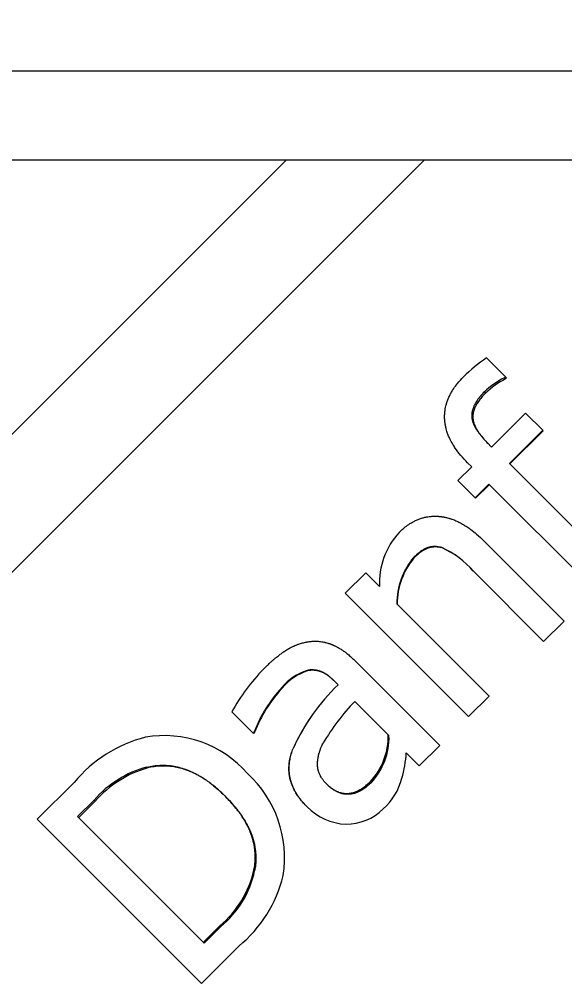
# Model space of a CAD drawing. Header units: millimetres. Extents: x 113490 to 142599, y -20467 to 115.
# Drawn here: x 138275.84 to 138294.84, y -7438.24 to -7404.57 of the extents above; entities that cross this region are included whole.
import ezdxf

# ---------------------------------------------------------------- set-up
doc = ezdxf.new("R2010")
doc.units = ezdxf.units.MM
doc.layers.add('DV2_0', color=7, linetype='Continuous')
doc.styles.get("Standard").update_dxf_attribs({"font": 'msyh.ttf'})
doc.dimstyles.new('ISO-25', dxfattribs={"dimtxt": 2.5, "dimasz": 2.5, "dimexe": 1.25, "dimexo": 0.625, "dimtad": 1, "dimtxsty": 'Standard', "dimcen": 2.5, "dimadec": 0, "dimazin": 0, "dimtfac": 1, "dimtmove": 0, "dimatfit": 3, "dimfxl": 1, "dimarcsym": 0})

# ---------------------------------------------------------------- blocks, each defined once
blk = doc.blocks.new('*D16')
at = {"color": 0, "lineweight": -2}
for p, q in [((137075.037, -7126.863), (137075.037, -8732.78)), ((139355.037, -7126.863), (139355.037, -8732.78)), ((137135.037, -8702.78), (139295.037, -8702.78))]:
    blk.add_line(p, q, dxfattribs=at)
at = {"color": 0}
for points in [[(137135.037, -8692.78), (137135.037, -8712.78), (137075.037, -8702.78)], [(139295.037, -8692.78), (139295.037, -8712.78), (139355.037, -8702.78)]]:
    blk.add_solid(points, dxfattribs=at)
at = {"layer": 'Defpoints', "color": 0}
for p in [(137075.037, -7125.863), (139355.037, -7125.863), (139355.037, -8702.78)]:
    blk.add_point(p, dxfattribs=at)
at = {"color": 0, "insert": (138215.037, -8656.941), "char_height": 50, "attachment_point": 5}
blk.add_mtext('2270', dxfattribs=at)

msp = doc.modelspace()

# ---------------------------------------------------------------- linework, layer by layer
at = {"layer": 'DV2_0', "color": 7, "linetype": 'Continuous', "lineweight": 15}
for p, q in [((137216.027, -7406.37), (139214.027, -7406.37)), ((137773.252, -7409.47), (138305.252, -7409.47)), ((138292.119, -7416.376), (138292.777, -7417.034)), ((138292.777, -7417.034), (138292.74, -7417.07)), ((138292.78, -7417.11), (138292.74, -7417.07)), ((138292.817, -7417.074), (138292.777, -7417.034)), ((138292.817, -7417.074), (138292.78, -7417.11)), ((138292.295, -7419.486), (138293.478, -7418.303)), ((138293.478, -7418.303), (138294.077, -7418.902)), ((138294.077, -7418.902), (138292.917, -7420.062)), ((138294.092, -7418.918), (138292.932, -7420.077)), ((138294.092, -7418.918), (138294.077, -7418.902)), ((138292.151, -7419.342), (138292.295, -7419.486)), ((138291.121, -7420.659), (138291.603, -7420.178)), ((138291.603, -7420.178), (138291.459, -7420.034)), ((138292.917, -7420.062), (138296.618, -7423.762)), ((138291.721, -7421.258), (138291.121, -7420.659)), ((138292.202, -7420.777), (138291.721, -7421.258)), ((138292.217, -7420.792), (138291.736, -7421.274)), ((138295.902, -7424.478), (138292.202, -7420.777)), ((138291.736, -7421.274), (138291.721, -7421.258)), ((138292.037, -7422.766), (138294.825, -7425.555)), ((138290.571, -7423.006), (138290.56, -7422.995)), ((138287.193, -7424.588), (138287.908, -7423.873)), ((138287.908, -7423.873), (138288.386, -7424.351)), ((138294.11, -7426.27), (138291.661, -7423.821)), ((138291.492, -7428.887), (138287.193, -7424.588)), ((138288.996, -7424.96), (138292.208, -7428.172)), ((138294.825, -7425.555), (138294.11, -7426.27)), ((138287.551, -7426.954), (138290.488, -7429.891)), ((138286.948, -7427.781), (138286.808, -7427.641)), ((138292.208, -7428.172), (138291.492, -7428.887)), ((138287.525, -7428.358), (138288.719, -7429.553)), ((138283.981, -7429.463), (138283.242, -7428.724)), ((138284.023, -7429.422), (138283.981, -7429.463)), ((138283.993, -7429.475), (138283.981, -7429.463)), ((138284.034, -7429.433), (138283.993, -7429.475)), ((138284.034, -7429.433), (138284.023, -7429.422)), ((138290.488, -7429.891), (138289.773, -7430.607)), ((138285.377, -7429.997), (138285.38, -7430)), ((138289.773, -7430.607), (138289.321, -7430.154)), ((138280.311, -7430.679), (138280.28, -7430.648)), ((138276.465, -7432.471), (138277.753, -7431.183)), ((138286.531, -7431.224), (138286.553, -7431.246)), ((138277.87, -7432.374), (138278.444, -7431.801)), ((138278.48, -7431.837), (138277.907, -7432.41)), ((138285.843, -7432.012), (138285.866, -7432.035)), ((138282.187, -7438.193), (138276.465, -7432.471)), ((138282.283, -7436.786), (138277.87, -7432.374)), ((138284.013, -7434.244), (138284.039, -7434.27)), ((138282.251, -7436.754), (138282.824, -7436.181)), ((138282.856, -7436.213), (138282.283, -7436.786)), ((138283.488, -7436.891), (138282.187, -7438.193))]:
    msp.add_line(p, q, dxfattribs=at)
at = {"layer": 'DV2_0', "color": 7, "linetype": 'Continuous', "lineweight": 20}
for p, q in [((138285.154, -7409.47), (138258.885, -7435.739)), ((138261.287, -7438.141), (138289.959, -7409.47)), ((138292.084, -7417.606), (138292.043, -7417.565)), ((138289.591, -7423.355), (138289.575, -7423.339)), ((138285.882, -7427.293), (138285.868, -7427.279)), ((138284.997, -7427.893), (138284.981, -7427.877)), ((138288.072, -7431.152), (138288.106, -7431.185)), ((138278.48, -7431.837), (138278.444, -7431.801)), ((138282.824, -7436.181), (138282.856, -7436.213))]:
    msp.add_line(p, q, dxfattribs=at)
at = {"layer": 'DV2_0', "color": 7, "linetype": 'Continuous', "lineweight": 15}
for centre, radius, start, end in [((138295.552, -7421.335), 6.031, 124.6925, 134.6027), ((138294.145, -7419.79), 3.061, 117.32, 133.3723), ((138294.218, -7419.862), 3.105, 117.5837, 133.4013), ((138290.989, -7424.232), 2.605, 137.2524, 182.6113), ((138289.347, -7425.759), 3.019, 39.9417, 66.3027), ((138289.408, -7425.696), 2.931, 39.8742, 66.6215), ((138291.543, -7424.956), 2.547, 140.5878, 180.0924), ((138291.568, -7424.988), 2.565, 140.4467, 179.5471), ((138289.528, -7432.215), 7.19, 136.1267, 150.953), ((138286.461, -7429.114), 1.929, 107.9181, 140.1152), ((138286.496, -7429.148), 1.955, 108.3082, 140.0563), ((138288.638, -7431.217), 4.953, 137.6012, 158.7499), ((138288.699, -7431.28), 5.017, 137.5509, 158.4071), ((138291.82, -7432.885), 7.056, 133.6678, 155.8674), ((138293.472, -7433.996), 8.195, 136.5265, 149.2748), ((138291.89, -7432.957), 7.154, 146.4762, 155.5609), ((138281.405, -7434.191), 4.731, 104.3775, 140.5279), ((138280.892, -7433.382), 3.831, 40.8726, 99.9433), ((138286.398, -7429.58), 2.297, 316.8084, 1.3155), ((138286.441, -7429.628), 2.28, 316.9082, 1.8832), ((138285.811, -7429.999), 3.513, 342.8121, 357.4607), ((138281.273, -7434.27), 3.756, 105.3307, 138.8841), ((138281.344, -7434.34), 3.804, 105.7538, 138.8462), ((138281.092, -7433.816), 3.991, 351.135, 47.4864), ((138287.149, -7430.536), 2.08, 310.9803, 346.0562), ((138287.32, -7430.6), 2.043, 224.627, 267.2926), ((138287.228, -7430.828), 1.813, 269.8473, 315.1582), ((138280.602, -7433.484), 3.495, 309.4768, 347.4303), ((138280.662, -7433.545), 3.454, 309.428, 347.8854), ((138280.583, -7433.349), 4.582, 309.3557, 346.3296)]:
    msp.add_arc(centre, radius, start, end, dxfattribs=at)
for points, knots in [([(138291.459, -7420.034), (138291.374, -7419.949), (138291.216, -7419.778), (138291.054, -7419.564), (138290.931, -7419.372), (138290.862, -7419.244), (138290.803, -7419.116), (138290.769, -7419.031), (138290.736, -7418.935), (138290.718, -7418.871), (138290.702, -7418.807), (138290.692, -7418.764), (138290.682, -7418.71), (138290.676, -7418.668), (138290.669, -7418.62), (138290.666, -7418.588), (138290.663, -7418.558), (138290.662, -7418.542), (138290.661, -7418.526), (138290.661, -7418.516), (138290.66, -7418.502), (138290.66, -7418.492), (138290.659, -7418.478), (138290.659, -7418.468), (138290.659, -7418.452), (138290.658, -7418.436), (138290.659, -7418.406), (138290.659, -7418.375), (138290.662, -7418.327), (138290.665, -7418.285), (138290.671, -7418.232), (138290.676, -7418.191), (138290.687, -7418.128), (138290.7, -7418.066), (138290.724, -7417.973), (138290.751, -7417.891), (138290.79, -7417.789), (138290.827, -7417.708), (138290.879, -7417.608), (138290.925, -7417.528), (138291.003, -7417.409), (138291.119, -7417.252), (138291.241, -7417.117), (138291.317, -7417.041)], [0, 0, 0, 0, 0.083333, 0.166667, 0.208333, 0.270833, 0.291667, 0.333333, 0.354167, 0.385417, 0.395833, 0.416667, 0.427083, 0.447917, 0.458333, 0.473958, 0.479167, 0.486979, 0.489583, 0.494792, 0.497396, 0.502604, 0.505208, 0.510417, 0.513021, 0.520833, 0.526042, 0.541667, 0.552083, 0.572917, 0.583333, 0.604167, 0.614583, 0.645833, 0.666667, 0.708333, 0.729167, 0.770833, 0.791667, 0.833333, 0.854167, 0.916667, 1, 1, 1, 1]), ([(138292.043, -7417.565), (138291.993, -7417.615), (138291.902, -7417.714), (138291.809, -7417.835), (138291.739, -7417.942), (138291.701, -7418.013), (138291.669, -7418.082), (138291.651, -7418.128), (138291.635, -7418.18), (138291.626, -7418.214), (138291.618, -7418.248), (138291.614, -7418.271), (138291.61, -7418.296), (138291.608, -7418.313), (138291.606, -7418.329), (138291.605, -7418.34), (138291.605, -7418.353), (138291.604, -7418.361), (138291.604, -7418.37), (138291.604, -7418.375), (138291.604, -7418.382), (138291.604, -7418.388), (138291.604, -7418.394), (138291.604, -7418.398), (138291.604, -7418.402), (138291.604, -7418.405), (138291.604, -7418.408), (138291.604, -7418.411), (138291.604, -7418.414), (138291.604, -7418.417), (138291.604, -7418.421), (138291.604, -7418.425), (138291.605, -7418.433), (138291.605, -7418.441), (138291.607, -7418.454), (138291.608, -7418.465), (138291.61, -7418.479), (138291.611, -7418.491), (138291.614, -7418.508), (138291.617, -7418.525), (138291.623, -7418.551), (138291.629, -7418.574), (138291.64, -7418.61), (138291.652, -7418.646), (138291.674, -7418.701), (138291.697, -7418.751), (138291.737, -7418.827), (138291.784, -7418.905), (138291.869, -7419.026), (138291.982, -7419.165), (138292.092, -7419.282), (138292.151, -7419.342)], [0, 0, 0, 0, 0.083333, 0.166667, 0.208333, 0.270833, 0.291667, 0.333333, 0.354167, 0.385417, 0.395833, 0.416667, 0.427083, 0.442708, 0.447917, 0.458333, 0.463542, 0.471354, 0.473958, 0.479167, 0.481771, 0.486979, 0.489583, 0.49349, 0.494792, 0.497396, 0.498698, 0.501302, 0.502604, 0.505208, 0.50651, 0.510417, 0.513021, 0.520833, 0.526042, 0.536458, 0.541667, 0.552083, 0.557292, 0.572917, 0.583333, 0.604167, 0.614583, 0.645833, 0.666667, 0.708333, 0.729167, 0.791667, 0.833333, 0.916667, 1, 1, 1, 1]), ([(138292.084, -7417.606), (138292.034, -7417.656), (138291.943, -7417.755), (138291.85, -7417.876), (138291.78, -7417.983), (138291.742, -7418.053), (138291.71, -7418.123), (138291.692, -7418.169), (138291.675, -7418.22), (138291.665, -7418.254), (138291.658, -7418.287), (138291.653, -7418.31), (138291.649, -7418.335), (138291.647, -7418.352), (138291.645, -7418.368), (138291.644, -7418.379), (138291.643, -7418.392), (138291.643, -7418.4), (138291.643, -7418.408), (138291.642, -7418.414), (138291.642, -7418.42), (138291.642, -7418.426), (138291.642, -7418.432), (138291.642, -7418.436), (138291.642, -7418.44), (138291.642, -7418.443), (138291.642, -7418.446), (138291.642, -7418.449), (138291.642, -7418.453), (138291.642, -7418.455), (138291.642, -7418.459), (138291.643, -7418.464), (138291.643, -7418.471), (138291.644, -7418.479), (138291.644, -7418.492), (138291.646, -7418.503), (138291.647, -7418.517), (138291.649, -7418.528), (138291.651, -7418.545), (138291.655, -7418.562), (138291.66, -7418.588), (138291.666, -7418.611), (138291.676, -7418.646), (138291.688, -7418.682), (138291.709, -7418.736), (138291.732, -7418.786), (138291.771, -7418.861), (138291.817, -7418.938), (138291.901, -7419.058), (138292.011, -7419.195), (138292.119, -7419.31), (138292.178, -7419.369)], [0, 0, 0, 0, 0.083333, 0.166667, 0.208333, 0.270833, 0.291667, 0.333333, 0.354167, 0.385417, 0.395833, 0.416667, 0.427083, 0.442708, 0.447917, 0.458333, 0.463542, 0.471354, 0.473958, 0.479167, 0.481771, 0.486979, 0.489583, 0.49349, 0.494792, 0.497396, 0.498698, 0.501302, 0.502604, 0.505208, 0.50651, 0.510417, 0.513021, 0.520833, 0.526042, 0.536458, 0.541667, 0.552083, 0.557292, 0.572917, 0.583333, 0.604167, 0.614583, 0.645833, 0.666667, 0.708333, 0.729167, 0.791667, 0.833333, 0.916667, 1, 1, 1, 1]), ([(138289.076, -7422.464), (138289.145, -7422.395), (138289.268, -7422.285), (138289.414, -7422.181), (138289.526, -7422.113), (138289.601, -7422.073), (138289.697, -7422.028), (138289.774, -7421.997), (138289.872, -7421.964), (138289.952, -7421.942), (138290.042, -7421.924), (138290.104, -7421.914), (138290.165, -7421.907), (138290.206, -7421.903), (138290.258, -7421.9), (138290.3, -7421.899), (138290.347, -7421.899), (138290.379, -7421.9), (138290.408, -7421.901), (138290.424, -7421.902), (138290.44, -7421.903), (138290.451, -7421.904), (138290.464, -7421.905), (138290.475, -7421.906), (138290.488, -7421.907), (138290.499, -7421.908), (138290.515, -7421.91), (138290.531, -7421.912), (138290.555, -7421.915), (138290.577, -7421.918), (138290.604, -7421.922), (138290.625, -7421.926), (138290.657, -7421.932), (138290.69, -7421.938), (138290.738, -7421.95), (138290.781, -7421.961), (138290.846, -7421.98), (138290.911, -7422.001), (138291.008, -7422.038), (138291.095, -7422.075), (138291.203, -7422.129), (138291.29, -7422.177), (138291.399, -7422.243), (138291.487, -7422.301), (138291.618, -7422.395), (138291.794, -7422.535), (138291.948, -7422.678), (138292.037, -7422.766)], [0, 0, 0, 0, 0.083333, 0.145833, 0.166667, 0.208333, 0.229167, 0.270833, 0.291667, 0.333333, 0.354167, 0.385417, 0.395833, 0.416667, 0.427083, 0.447917, 0.458333, 0.473958, 0.479167, 0.486979, 0.489583, 0.494792, 0.497396, 0.502604, 0.505208, 0.510417, 0.513021, 0.520833, 0.526042, 0.536458, 0.541667, 0.552083, 0.557292, 0.572917, 0.583333, 0.604167, 0.614583, 0.645833, 0.666667, 0.708333, 0.729167, 0.770833, 0.791667, 0.833333, 0.854167, 0.916667, 1, 1, 1, 1]), ([(138290.56, -7422.995), (138290.533, -7422.987), (138290.477, -7422.973), (138290.409, -7422.963), (138290.348, -7422.958), (138290.307, -7422.957), (138290.267, -7422.959), (138290.24, -7422.961), (138290.21, -7422.965), (138290.191, -7422.968), (138290.171, -7422.972), (138290.158, -7422.974), (138290.143, -7422.978), (138290.133, -7422.98), (138290.123, -7422.983), (138290.116, -7422.984), (138290.108, -7422.987), (138290.102, -7422.988), (138290.094, -7422.991), (138290.089, -7422.992), (138290.084, -7422.994), (138290.081, -7422.995), (138290.077, -7422.996), (138290.074, -7422.997), (138290.07, -7422.998), (138290.067, -7422.999), (138290.062, -7423.001), (138290.057, -7423.003), (138290.049, -7423.006), (138290.043, -7423.008), (138290.035, -7423.011), (138290.028, -7423.014), (138290.018, -7423.018), (138290.008, -7423.022), (138289.993, -7423.029), (138289.98, -7423.035), (138289.96, -7423.045), (138289.939, -7423.055), (138289.909, -7423.072), (138289.881, -7423.089), (138289.84, -7423.115), (138289.798, -7423.145), (138289.734, -7423.193), (138289.663, -7423.254), (138289.604, -7423.31), (138289.575, -7423.339)], [0, 0, 0, 0, 0.083333, 0.166667, 0.208333, 0.270833, 0.291667, 0.333333, 0.354167, 0.385417, 0.395833, 0.416667, 0.427083, 0.442708, 0.447917, 0.458333, 0.463542, 0.473958, 0.479167, 0.486979, 0.489583, 0.494792, 0.497396, 0.502604, 0.505208, 0.510417, 0.513021, 0.520833, 0.526042, 0.536458, 0.541667, 0.552083, 0.557292, 0.572917, 0.583333, 0.604167, 0.614583, 0.645833, 0.666667, 0.708333, 0.729167, 0.791667, 0.833333, 0.916667, 1, 1, 1, 1]), ([(138290.571, -7423.006), (138290.544, -7422.998), (138290.489, -7422.985), (138290.421, -7422.975), (138290.361, -7422.971), (138290.321, -7422.971), (138290.281, -7422.973), (138290.254, -7422.975), (138290.224, -7422.979), (138290.205, -7422.982), (138290.185, -7422.986), (138290.172, -7422.989), (138290.157, -7422.992), (138290.147, -7422.994), (138290.137, -7422.997), (138290.131, -7422.999), (138290.123, -7423.001), (138290.116, -7423.003), (138290.109, -7423.005), (138290.104, -7423.007), (138290.099, -7423.008), (138290.096, -7423.009), (138290.092, -7423.011), (138290.089, -7423.012), (138290.084, -7423.013), (138290.081, -7423.014), (138290.076, -7423.016), (138290.071, -7423.018), (138290.064, -7423.02), (138290.058, -7423.023), (138290.049, -7423.026), (138290.043, -7423.029), (138290.033, -7423.033), (138290.023, -7423.037), (138290.008, -7423.044), (138289.995, -7423.05), (138289.975, -7423.06), (138289.955, -7423.071), (138289.924, -7423.088), (138289.897, -7423.104), (138289.855, -7423.131), (138289.814, -7423.16), (138289.75, -7423.209), (138289.679, -7423.27), (138289.62, -7423.325), (138289.591, -7423.355)], [0, 0, 0, 0, 0.083333, 0.166667, 0.208333, 0.270833, 0.291667, 0.333333, 0.354167, 0.385417, 0.395833, 0.416667, 0.427083, 0.442708, 0.447917, 0.458333, 0.463542, 0.473958, 0.479167, 0.486979, 0.489583, 0.494792, 0.497396, 0.502604, 0.505208, 0.510417, 0.513021, 0.520833, 0.526042, 0.536458, 0.541667, 0.552083, 0.557292, 0.572917, 0.583333, 0.604167, 0.614583, 0.645833, 0.666667, 0.708333, 0.729167, 0.791667, 0.833333, 0.916667, 1, 1, 1, 1]), ([(138284.345, -7427.232), (138284.394, -7427.183), (138284.478, -7427.101), (138284.572, -7427.014), (138284.642, -7426.951), (138284.688, -7426.911), (138284.745, -7426.863), (138284.79, -7426.825), (138284.846, -7426.781), (138284.89, -7426.746), (138284.939, -7426.709), (138284.971, -7426.685), (138285.003, -7426.662), (138285.024, -7426.647), (138285.048, -7426.631), (138285.064, -7426.62), (138285.08, -7426.61), (138285.09, -7426.603), (138285.103, -7426.594), (138285.114, -7426.587), (138285.125, -7426.58), (138285.133, -7426.575), (138285.141, -7426.57), (138285.146, -7426.567), (138285.152, -7426.563), (138285.157, -7426.559), (138285.164, -7426.555), (138285.169, -7426.552), (138285.177, -7426.548), (138285.184, -7426.543), (138285.196, -7426.536), (138285.206, -7426.53), (138285.219, -7426.522), (138285.23, -7426.516), (138285.245, -7426.507), (138285.261, -7426.499), (138285.285, -7426.486), (138285.306, -7426.475), (138285.337, -7426.459), (138285.369, -7426.444), (138285.418, -7426.421), (138285.461, -7426.403), (138285.526, -7426.377), (138285.592, -7426.354), (138285.692, -7426.323), (138285.805, -7426.295), (138285.897, -7426.279), (138285.944, -7426.273)], [0, 0, 0, 0, 0.083333, 0.145833, 0.166667, 0.208333, 0.229167, 0.270833, 0.291667, 0.333333, 0.354167, 0.385417, 0.395833, 0.416667, 0.427083, 0.442708, 0.447917, 0.458333, 0.463542, 0.473958, 0.479167, 0.486979, 0.489583, 0.494792, 0.497396, 0.502604, 0.505208, 0.510417, 0.513021, 0.520833, 0.526042, 0.536458, 0.541667, 0.552083, 0.557292, 0.572917, 0.583333, 0.604167, 0.614583, 0.645833, 0.666667, 0.708333, 0.729167, 0.791667, 0.833333, 0.916667, 1, 1, 1, 1]), ([(138285.944, -7426.273), (138285.99, -7426.267), (138286.081, -7426.258), (138286.193, -7426.258), (138286.295, -7426.264), (138286.362, -7426.273), (138286.429, -7426.284), (138286.473, -7426.293), (138286.529, -7426.307), (138286.573, -7426.319), (138286.623, -7426.335), (138286.656, -7426.346), (138286.687, -7426.357), (138286.703, -7426.363), (138286.72, -7426.37), (138286.731, -7426.374), (138286.745, -7426.38), (138286.756, -7426.385), (138286.769, -7426.391), (138286.78, -7426.395), (138286.797, -7426.403), (138286.813, -7426.41), (138286.844, -7426.425), (138286.877, -7426.441), (138286.927, -7426.468), (138286.971, -7426.493), (138287.026, -7426.526), (138287.071, -7426.555), (138287.137, -7426.6), (138287.204, -7426.649), (138287.304, -7426.728), (138287.416, -7426.823), (138287.506, -7426.909), (138287.551, -7426.954)], [0, 0, 0, 0, 0.083333, 0.166667, 0.208333, 0.270833, 0.291667, 0.333333, 0.354167, 0.395833, 0.416667, 0.447917, 0.458333, 0.473958, 0.479167, 0.489583, 0.494792, 0.505208, 0.510417, 0.520833, 0.526042, 0.541667, 0.552083, 0.583333, 0.604167, 0.645833, 0.666667, 0.708333, 0.729167, 0.791667, 0.833333, 0.916667, 1, 1, 1, 1]), ([(138286.808, -7427.641), (138286.78, -7427.613), (138286.725, -7427.561), (138286.656, -7427.503), (138286.595, -7427.456), (138286.555, -7427.428), (138286.515, -7427.402), (138286.488, -7427.386), (138286.459, -7427.369), (138286.439, -7427.359), (138286.419, -7427.349), (138286.406, -7427.343), (138286.391, -7427.336), (138286.382, -7427.332), (138286.372, -7427.328), (138286.366, -7427.325), (138286.358, -7427.322), (138286.353, -7427.32), (138286.349, -7427.318), (138286.345, -7427.317), (138286.341, -7427.315), (138286.338, -7427.314), (138286.334, -7427.313), (138286.331, -7427.312), (138286.327, -7427.31), (138286.324, -7427.309), (138286.32, -7427.308), (138286.316, -7427.307), (138286.312, -7427.305), (138286.309, -7427.304), (138286.305, -7427.303), (138286.302, -7427.302), (138286.297, -7427.3), (138286.292, -7427.299), (138286.285, -7427.297), (138286.279, -7427.295), (138286.269, -7427.292), (138286.259, -7427.289), (138286.245, -7427.286), (138286.232, -7427.283), (138286.213, -7427.278), (138286.194, -7427.274), (138286.165, -7427.269), (138286.14, -7427.266), (138286.108, -7427.263), (138286.082, -7427.261), (138286.051, -7427.26), (138286.025, -7427.26), (138285.987, -7427.261), (138285.937, -7427.266), (138285.893, -7427.273), (138285.868, -7427.279)], [0, 0, 0, 0, 0.083333, 0.166667, 0.208333, 0.270833, 0.291667, 0.333333, 0.354167, 0.385417, 0.395833, 0.416667, 0.427083, 0.442708, 0.447917, 0.458333, 0.463542, 0.471354, 0.473958, 0.479167, 0.481771, 0.486979, 0.489583, 0.494792, 0.497396, 0.502604, 0.505208, 0.510417, 0.513021, 0.518229, 0.520833, 0.526042, 0.528646, 0.536458, 0.541667, 0.552083, 0.557292, 0.572917, 0.583333, 0.604167, 0.614583, 0.645833, 0.666667, 0.708333, 0.729167, 0.770833, 0.791667, 0.833333, 0.854167, 0.916667, 1, 1, 1, 1]), ([(138286.812, -7427.645), (138286.785, -7427.618), (138286.73, -7427.566), (138286.662, -7427.509), (138286.602, -7427.463), (138286.563, -7427.435), (138286.523, -7427.41), (138286.497, -7427.394), (138286.467, -7427.378), (138286.448, -7427.368), (138286.428, -7427.358), (138286.416, -7427.352), (138286.401, -7427.346), (138286.391, -7427.341), (138286.382, -7427.337), (138286.375, -7427.335), (138286.368, -7427.332), (138286.363, -7427.33), (138286.359, -7427.328), (138286.355, -7427.327), (138286.351, -7427.326), (138286.348, -7427.324), (138286.344, -7427.323), (138286.341, -7427.322), (138286.337, -7427.32), (138286.334, -7427.319), (138286.33, -7427.318), (138286.327, -7427.317), (138286.323, -7427.316), (138286.32, -7427.315), (138286.316, -7427.313), (138286.312, -7427.312), (138286.308, -7427.311), (138286.303, -7427.31), (138286.296, -7427.307), (138286.289, -7427.306), (138286.28, -7427.303), (138286.27, -7427.3), (138286.256, -7427.297), (138286.243, -7427.294), (138286.224, -7427.29), (138286.205, -7427.286), (138286.177, -7427.281), (138286.152, -7427.278), (138286.12, -7427.275), (138286.095, -7427.273), (138286.063, -7427.273), (138286.038, -7427.273), (138286.001, -7427.275), (138285.951, -7427.279), (138285.907, -7427.287), (138285.882, -7427.293)], [0, 0, 0, 0, 0.083333, 0.166667, 0.208333, 0.270833, 0.291667, 0.333333, 0.354167, 0.385417, 0.395833, 0.416667, 0.427083, 0.442708, 0.447917, 0.458333, 0.463542, 0.471354, 0.473958, 0.479167, 0.481771, 0.486979, 0.489583, 0.494792, 0.497396, 0.502604, 0.505208, 0.510417, 0.513021, 0.518229, 0.520833, 0.526042, 0.528646, 0.536458, 0.541667, 0.552083, 0.557292, 0.572917, 0.583333, 0.604167, 0.614583, 0.645833, 0.666667, 0.708333, 0.729167, 0.770833, 0.791667, 0.833333, 0.854167, 0.916667, 1, 1, 1, 1]), ([(138286.553, -7431.246), (138286.517, -7431.21), (138286.459, -7431.146), (138286.403, -7431.071), (138286.366, -7431.015), (138286.344, -7430.977), (138286.318, -7430.929), (138286.3, -7430.891), (138286.283, -7430.847), (138286.272, -7430.817), (138286.263, -7430.788), (138286.258, -7430.768), (138286.251, -7430.743), (138286.247, -7430.723), (138286.242, -7430.699), (138286.239, -7430.678), (138286.236, -7430.656), (138286.234, -7430.641), (138286.233, -7430.625), (138286.232, -7430.615), (138286.231, -7430.604), (138286.231, -7430.596), (138286.23, -7430.589), (138286.23, -7430.583), (138286.23, -7430.577), (138286.23, -7430.572), (138286.23, -7430.566), (138286.23, -7430.56), (138286.23, -7430.554), (138286.23, -7430.549), (138286.23, -7430.543), (138286.23, -7430.537), (138286.23, -7430.531), (138286.23, -7430.526), (138286.23, -7430.519), (138286.23, -7430.514), (138286.231, -7430.507), (138286.231, -7430.499), (138286.232, -7430.487), (138286.232, -7430.477), (138286.233, -7430.462), (138286.234, -7430.446), (138286.236, -7430.423), (138286.238, -7430.403), (138286.242, -7430.372), (138286.246, -7430.341), (138286.254, -7430.295), (138286.263, -7430.253), (138286.275, -7430.202), (138286.286, -7430.161), (138286.301, -7430.109), (138286.315, -7430.068), (138286.337, -7430.006), (138286.371, -7429.923), (138286.406, -7429.851), (138286.428, -7429.809)], [0, 0, 0, 0, 0.083333, 0.145833, 0.166667, 0.208333, 0.229167, 0.270833, 0.291667, 0.322917, 0.333333, 0.354167, 0.364583, 0.385417, 0.395833, 0.416667, 0.427083, 0.442708, 0.447917, 0.458333, 0.463542, 0.471354, 0.473958, 0.479167, 0.481771, 0.486979, 0.489583, 0.494792, 0.497396, 0.502604, 0.505208, 0.510417, 0.513021, 0.518229, 0.520833, 0.526042, 0.528646, 0.536458, 0.541667, 0.552083, 0.557292, 0.572917, 0.583333, 0.604167, 0.614583, 0.645833, 0.666667, 0.708333, 0.729167, 0.770833, 0.791667, 0.833333, 0.854167, 0.916667, 1, 1, 1, 1]), ([(138285.843, -7432.012), (138285.795, -7431.964), (138285.703, -7431.865), (138285.603, -7431.739), (138285.522, -7431.624), (138285.474, -7431.546), (138285.43, -7431.468), (138285.403, -7431.415), (138285.375, -7431.355), (138285.358, -7431.315), (138285.342, -7431.274), (138285.332, -7431.247), (138285.321, -7431.217), (138285.314, -7431.196), (138285.307, -7431.176), (138285.303, -7431.162), (138285.297, -7431.145), (138285.293, -7431.131), (138285.289, -7431.116), (138285.286, -7431.106), (138285.283, -7431.095), (138285.282, -7431.088), (138285.279, -7431.08), (138285.278, -7431.073), (138285.275, -7431.064), (138285.274, -7431.057), (138285.271, -7431.047), (138285.269, -7431.037), (138285.266, -7431.021), (138285.263, -7431.007), (138285.259, -7430.989), (138285.257, -7430.975), (138285.253, -7430.954), (138285.25, -7430.933), (138285.245, -7430.901), (138285.242, -7430.873), (138285.238, -7430.83), (138285.235, -7430.786), (138285.233, -7430.721), (138285.233, -7430.662), (138285.238, -7430.573), (138285.248, -7430.483), (138285.271, -7430.345), (138285.309, -7430.189), (138285.352, -7430.062), (138285.377, -7429.997)], [0, 0, 0, 0, 0.083333, 0.166667, 0.208333, 0.270833, 0.291667, 0.333333, 0.354167, 0.385417, 0.395833, 0.416667, 0.427083, 0.442708, 0.447917, 0.458333, 0.463542, 0.473958, 0.479167, 0.486979, 0.489583, 0.494792, 0.497396, 0.502604, 0.505208, 0.510417, 0.513021, 0.520833, 0.526042, 0.536458, 0.541667, 0.552083, 0.557292, 0.572917, 0.583333, 0.604167, 0.614583, 0.645833, 0.666667, 0.708333, 0.729167, 0.791667, 0.833333, 0.916667, 1, 1, 1, 1]), ([(138285.866, -7432.035), (138285.816, -7431.986), (138285.723, -7431.885), (138285.621, -7431.758), (138285.539, -7431.641), (138285.49, -7431.562), (138285.445, -7431.483), (138285.418, -7431.429), (138285.389, -7431.369), (138285.371, -7431.328), (138285.355, -7431.287), (138285.344, -7431.26), (138285.333, -7431.229), (138285.326, -7431.208), (138285.319, -7431.188), (138285.314, -7431.174), (138285.309, -7431.157), (138285.305, -7431.143), (138285.3, -7431.127), (138285.297, -7431.117), (138285.294, -7431.106), (138285.293, -7431.099), (138285.29, -7431.091), (138285.288, -7431.084), (138285.286, -7431.075), (138285.285, -7431.068), (138285.282, -7431.058), (138285.279, -7431.047), (138285.276, -7431.031), (138285.273, -7431.017), (138285.269, -7430.999), (138285.267, -7430.985), (138285.263, -7430.964), (138285.259, -7430.943), (138285.254, -7430.91), (138285.251, -7430.882), (138285.246, -7430.838), (138285.243, -7430.795), (138285.241, -7430.729), (138285.241, -7430.669), (138285.245, -7430.58), (138285.253, -7430.489), (138285.276, -7430.35), (138285.313, -7430.194), (138285.356, -7430.065), (138285.38, -7430)], [0, 0, 0, 0, 0.083333, 0.166667, 0.208333, 0.270833, 0.291667, 0.333333, 0.354167, 0.385417, 0.395833, 0.416667, 0.427083, 0.442708, 0.447917, 0.458333, 0.463542, 0.473958, 0.479167, 0.486979, 0.489583, 0.494792, 0.497396, 0.502604, 0.505208, 0.510417, 0.513021, 0.520833, 0.526042, 0.536458, 0.541667, 0.552083, 0.557292, 0.572917, 0.583333, 0.604167, 0.614583, 0.645833, 0.666667, 0.708333, 0.729167, 0.791667, 0.833333, 0.916667, 1, 1, 1, 1]), ([(138280.28, -7430.648), (138280.357, -7430.63), (138280.51, -7430.602), (138280.701, -7430.585), (138280.873, -7430.583), (138280.987, -7430.589), (138281.101, -7430.601), (138281.177, -7430.612), (138281.273, -7430.629), (138281.349, -7430.645), (138281.434, -7430.667), (138281.491, -7430.683), (138281.543, -7430.699), (138281.572, -7430.708), (138281.6, -7430.718), (138281.619, -7430.725), (138281.643, -7430.733), (138281.662, -7430.74), (138281.685, -7430.749), (138281.704, -7430.757), (138281.733, -7430.768), (138281.761, -7430.779), (138281.813, -7430.802), (138281.869, -7430.827), (138281.954, -7430.868), (138282.029, -7430.907), (138282.123, -7430.96), (138282.198, -7431.005), (138282.31, -7431.077), (138282.422, -7431.154), (138282.59, -7431.281), (138282.775, -7431.437), (138282.922, -7431.576), (138282.996, -7431.649)], [0, 0, 0, 0, 0.083333, 0.166667, 0.208333, 0.270833, 0.291667, 0.333333, 0.354167, 0.395833, 0.416667, 0.447917, 0.458333, 0.473958, 0.479167, 0.489583, 0.494792, 0.505208, 0.510417, 0.520833, 0.526042, 0.541667, 0.552083, 0.583333, 0.604167, 0.645833, 0.666667, 0.708333, 0.729167, 0.791667, 0.833333, 0.916667, 1, 1, 1, 1]), ([(138282.998, -7431.652), (138282.926, -7431.58), (138282.781, -7431.442), (138282.598, -7431.29), (138282.433, -7431.165), (138282.323, -7431.089), (138282.212, -7431.019), (138282.138, -7430.975), (138282.045, -7430.923), (138281.971, -7430.885), (138281.887, -7430.845), (138281.831, -7430.82), (138281.78, -7430.798), (138281.752, -7430.787), (138281.724, -7430.776), (138281.705, -7430.769), (138281.681, -7430.76), (138281.663, -7430.753), (138281.639, -7430.745), (138281.62, -7430.739), (138281.592, -7430.729), (138281.564, -7430.72), (138281.512, -7430.705), (138281.456, -7430.689), (138281.371, -7430.668), (138281.296, -7430.652), (138281.202, -7430.636), (138281.127, -7430.626), (138281.013, -7430.616), (138280.9, -7430.611), (138280.729, -7430.614), (138280.54, -7430.632), (138280.387, -7430.661), (138280.311, -7430.679)], [0, 0, 0, 0, 0.083333, 0.166667, 0.208333, 0.270833, 0.291667, 0.333333, 0.354167, 0.395833, 0.416667, 0.447917, 0.458333, 0.473958, 0.479167, 0.489583, 0.494792, 0.505208, 0.510417, 0.520833, 0.526042, 0.541667, 0.552083, 0.583333, 0.604167, 0.645833, 0.666667, 0.708333, 0.729167, 0.791667, 0.833333, 0.916667, 1, 1, 1, 1]), ([(138286.531, -7431.224), (138286.572, -7431.265), (138286.653, -7431.339), (138286.757, -7431.413), (138286.85, -7431.468), (138286.913, -7431.498), (138286.977, -7431.523), (138287.019, -7431.537), (138287.067, -7431.549), (138287.099, -7431.556), (138287.131, -7431.561), (138287.152, -7431.564), (138287.179, -7431.567), (138287.201, -7431.568), (138287.225, -7431.569), (138287.241, -7431.569), (138287.256, -7431.569), (138287.264, -7431.569), (138287.272, -7431.569), (138287.278, -7431.568), (138287.285, -7431.568), (138287.29, -7431.568), (138287.297, -7431.567), (138287.302, -7431.567), (138287.31, -7431.566), (138287.319, -7431.566), (138287.333, -7431.564), (138287.35, -7431.562), (138287.38, -7431.558), (138287.412, -7431.552), (138287.461, -7431.54), (138287.505, -7431.528), (138287.559, -7431.508), (138287.603, -7431.49), (138287.668, -7431.46), (138287.734, -7431.424), (138287.832, -7431.36), (138287.941, -7431.276), (138288.029, -7431.196), (138288.072, -7431.152)], [0, 0, 0, 0, 0.083333, 0.166667, 0.208333, 0.270833, 0.291667, 0.333333, 0.354167, 0.385417, 0.395833, 0.416667, 0.427083, 0.447917, 0.458333, 0.473958, 0.479167, 0.486979, 0.489583, 0.494792, 0.497396, 0.502604, 0.505208, 0.510417, 0.513021, 0.520833, 0.526042, 0.541667, 0.552083, 0.583333, 0.604167, 0.645833, 0.666667, 0.708333, 0.729167, 0.791667, 0.833333, 0.916667, 1, 1, 1, 1]), ([(138288.106, -7431.185), (138288.062, -7431.229), (138287.974, -7431.31), (138287.865, -7431.393), (138287.766, -7431.456), (138287.701, -7431.492), (138287.635, -7431.523), (138287.591, -7431.54), (138287.537, -7431.559), (138287.493, -7431.572), (138287.444, -7431.583), (138287.411, -7431.589), (138287.381, -7431.593), (138287.364, -7431.595), (138287.349, -7431.596), (138287.341, -7431.597), (138287.333, -7431.597), (138287.327, -7431.598), (138287.321, -7431.598), (138287.315, -7431.598), (138287.308, -7431.599), (138287.303, -7431.599), (138287.295, -7431.599), (138287.286, -7431.599), (138287.271, -7431.599), (138287.255, -7431.599), (138287.231, -7431.598), (138287.209, -7431.596), (138287.182, -7431.593), (138287.16, -7431.59), (138287.128, -7431.585), (138287.095, -7431.578), (138287.047, -7431.565), (138287.004, -7431.551), (138286.94, -7431.525), (138286.877, -7431.495), (138286.782, -7431.439), (138286.677, -7431.363), (138286.594, -7431.287), (138286.553, -7431.246)], [0, 0, 0, 0, 0.083333, 0.166667, 0.208333, 0.270833, 0.291667, 0.333333, 0.354167, 0.395833, 0.416667, 0.447917, 0.458333, 0.473958, 0.479167, 0.486979, 0.489583, 0.494792, 0.497396, 0.502604, 0.505208, 0.510417, 0.513021, 0.520833, 0.526042, 0.541667, 0.552083, 0.572917, 0.583333, 0.604167, 0.614583, 0.645833, 0.666667, 0.708333, 0.729167, 0.791667, 0.833333, 0.916667, 1, 1, 1, 1]), ([(138282.996, -7431.649), (138283.07, -7431.724), (138283.211, -7431.872), (138283.368, -7432.057), (138283.496, -7432.222), (138283.575, -7432.331), (138283.647, -7432.441), (138283.692, -7432.513), (138283.74, -7432.595), (138283.77, -7432.649), (138283.798, -7432.703), (138283.816, -7432.739), (138283.838, -7432.784), (138283.855, -7432.82), (138283.873, -7432.861), (138283.885, -7432.887), (138283.895, -7432.912), (138283.9, -7432.925), (138283.906, -7432.939), (138283.909, -7432.948), (138283.914, -7432.959), (138283.917, -7432.968), (138283.921, -7432.979), (138283.925, -7432.988), (138283.93, -7433.001), (138283.935, -7433.015), (138283.944, -7433.04), (138283.953, -7433.066), (138283.966, -7433.107), (138283.978, -7433.143), (138283.991, -7433.187), (138284.001, -7433.223), (138284.015, -7433.277), (138284.027, -7433.331), (138284.044, -7433.413), (138284.056, -7433.485), (138284.07, -7433.594), (138284.079, -7433.703), (138284.083, -7433.866), (138284.074, -7434.049), (138284.053, -7434.196), (138284.039, -7434.27)], [0, 0, 0, 0, 0.083333, 0.166667, 0.208333, 0.270833, 0.291667, 0.333333, 0.354167, 0.385417, 0.395833, 0.416667, 0.427083, 0.447917, 0.458333, 0.473958, 0.479167, 0.486979, 0.489583, 0.494792, 0.497396, 0.502604, 0.505208, 0.510417, 0.513021, 0.520833, 0.526042, 0.541667, 0.552083, 0.572917, 0.583333, 0.604167, 0.614583, 0.645833, 0.666667, 0.708333, 0.729167, 0.791667, 0.833333, 0.916667, 1, 1, 1, 1]), ([(138284.013, -7434.244), (138284.028, -7434.171), (138284.05, -7434.025), (138284.06, -7433.843), (138284.057, -7433.681), (138284.049, -7433.573), (138284.036, -7433.465), (138284.025, -7433.393), (138284.009, -7433.313), (138283.997, -7433.259), (138283.983, -7433.206), (138283.974, -7433.17), (138283.961, -7433.126), (138283.95, -7433.09), (138283.937, -7433.051), (138283.928, -7433.024), (138283.919, -7433), (138283.915, -7432.986), (138283.91, -7432.973), (138283.907, -7432.964), (138283.902, -7432.953), (138283.899, -7432.944), (138283.895, -7432.933), (138283.891, -7432.924), (138283.886, -7432.911), (138283.881, -7432.898), (138283.871, -7432.873), (138283.859, -7432.847), (138283.842, -7432.807), (138283.825, -7432.771), (138283.804, -7432.727), (138283.786, -7432.691), (138283.758, -7432.638), (138283.729, -7432.584), (138283.683, -7432.504), (138283.638, -7432.432), (138283.567, -7432.324), (138283.491, -7432.216), (138283.365, -7432.053), (138283.21, -7431.871), (138283.071, -7431.725), (138282.998, -7431.652)], [0, 0, 0, 0, 0.083333, 0.166667, 0.208333, 0.270833, 0.291667, 0.333333, 0.354167, 0.385417, 0.395833, 0.416667, 0.427083, 0.447917, 0.458333, 0.473958, 0.479167, 0.486979, 0.489583, 0.494792, 0.497396, 0.502604, 0.505208, 0.510417, 0.513021, 0.520833, 0.526042, 0.541667, 0.552083, 0.572917, 0.583333, 0.604167, 0.614583, 0.645833, 0.666667, 0.708333, 0.729167, 0.791667, 0.833333, 0.916667, 1, 1, 1, 1])]:
    msp.add_open_spline(points, degree=3, knots=knots, dxfattribs=at)
at = {"layer": 'DV2_0', "color": 7, "linetype": 'Continuous', "lineweight": 20}
for points, knots in [([(138319.648, -7427.717), (138317.859, -7428.626), (138314.046, -7430.586), (138308.053, -7433.796), (138301.946, -7437.273), (138295.873, -7441.103), (138290.038, -7445.47), (138285.776, -7449.964), (138283.419, -7454.144), (138282.686, -7456.272), (138282.414, -7457.307)], [0, 0, 0, 0, 0.142857, 0.285714, 0.428571, 0.571429, 0.714286, 0.857143, 0.928571, 1, 1, 1, 1]), ([(138283.384, -7457.361), (138283.627, -7456.391), (138284.305, -7454.402), (138286.591, -7450.529), (138290.843, -7446.426), (138296.737, -7442.499), (138302.897, -7439.09), (138309.107, -7436.016), (138315.209, -7433.191), (138319.095, -7431.471), (138320.919, -7430.675)], [0, 0, 0, 0, 0.071429, 0.142857, 0.285714, 0.428571, 0.571429, 0.714286, 0.857143, 1, 1, 1, 1])]:
    msp.add_open_spline(points, degree=3, knots=knots, dxfattribs=at)

# ---------------------------------------------------------------- dimensions: what is measured, and where the dimension line sits
at = {"color": 1}
dim = msp.add_linear_dim(base=(139355.037, -8702.78), p1=(137075.037, -7125.863), p2=(139355.037, -7125.863), text='2270', dimstyle='ISO-25', override={"dimtxt": 50, "dimasz": 60, "dimexe": 30, "dimexo": 1, "dimgap": 20, "dimdec": 0}, dxfattribs=at)
dim.commit()
dim.dimension.update_dxf_attribs({"geometry": '*D16', "text_midpoint": (138215.037, -8656.941)})

doc.saveas('drawing.dxf')
